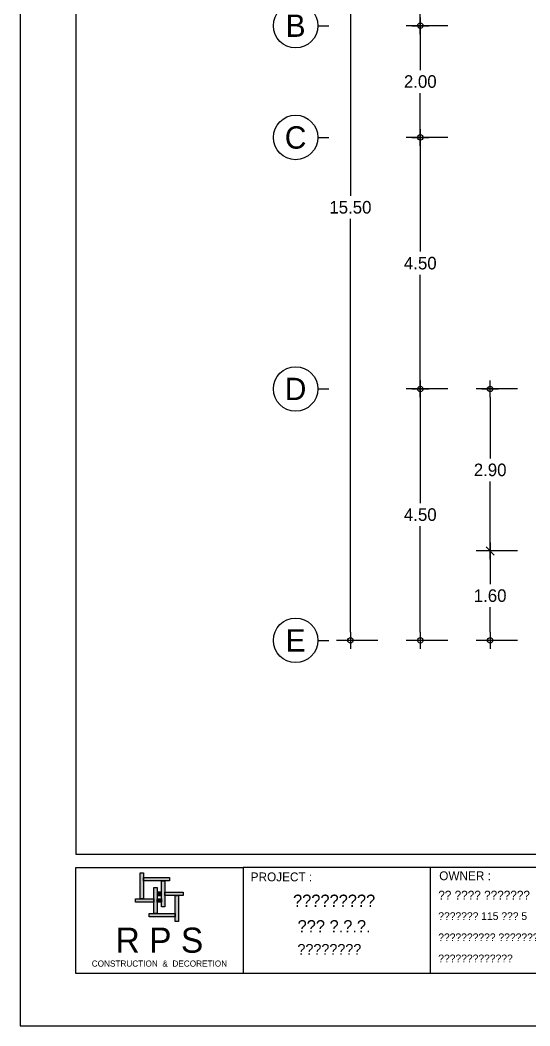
# Model space of a CAD drawing. Header units: inches. Extents: x -1366 to 1207, y -585 to 2554.
# Drawn here: x 712.89 to 722.01, y 1982.79 to 2000.79 of the extents above; entities that cross this region are included whole.
import ezdxf
from ezdxf.enums import TextEntityAlignment as Align

# ---------------------------------------------------------------- set-up
doc = ezdxf.new("R2010")
doc.units = ezdxf.units.IN
doc.header["$MEASUREMENT"] = 0
doc.header["$PDSIZE"] = 0.05
doc.layers.get('DEFPOINTS').update_dxf_attribs({"linetype": 'CONTINUOUS'})
doc.layers.add('Bodr A3', color=13, linetype='CONTINUOUS', plot=False)
for name, color, linetype in [('DIM', 7, 'CONTINUOUS'), ('DIMS-BUBL', 5, 'CONTINUOUS'), ('GRID-BUBL', 5, 'CONTINUOUS'), ('GRID-TEXT', 3, 'CONTINUOUS'), ('HEAD', 7, 'CONTINUOUS'), ('WALL', 7, 'CONTINUOUS')]:
    doc.layers.add(name, color=color, linetype=linetype)
doc.styles.get("Standard").update_dxf_attribs({"font": 'CordiaUPC.ttf'})
doc.styles.add('style1', font='-DB 75 Narai', dxfattribs={"height": 0.125})
doc.styles.add('style10', font='THSarabun.ttf')
doc.styles.add('style2', font='THSarabun.ttf')
doc.styles.add('style5', font='THSarabun.ttf')
doc.styles.add('Style8', font='THSarabun.ttf')
doc.dimstyles.new('C-C100', dxfattribs={"dimtxt": 0.225, "dimasz": 0.15, "dimexe": 0.25, "dimexo": 0, "dimgap": 0.09, "dimtad": 1, "dimtih": 1, "dimtoh": 1, "dimzin": 0, "dimdsep": 46, "dimtxsty": 'style10', "dimblk1": 'B-2', "dimblk2": 'B-2', "dimsah": 1, "dimcen": 0.09, "dimdle": 0.18, "dimclrd": 1, "dimclre": 7, "dimclrt": 4, "dimadec": 0, "dimazin": 0, "dimtfac": 1, "dimtix": 1, "dimtmove": 2, "dimatfit": 3, "dimldrblk": 'B-2', "dimfxl": 1, "dimtolj": 1, "dimtzin": 0, "dimarcsym": 0})
doc.dimstyles.new('C-CC100', dxfattribs={"dimtxt": 0.225, "dimasz": 0.15, "dimexe": 0.25, "dimexo": 0, "dimgap": 0.09, "dimtad": 1, "dimtih": 1, "dimtoh": 1, "dimzin": 0, "dimdsep": 46, "dimtxsty": 'style10', "dimblk1": 'B-2', "dimblk2": 'B-2', "dimsah": 1, "dimcen": 0.09, "dimdle": 0.18, "dimclrd": 1, "dimclre": 7, "dimclrt": 2, "dimadec": 0, "dimazin": 0, "dimtfac": 1, "dimtix": 1, "dimtmove": 2, "dimatfit": 3, "dimldrblk": 'B-2', "dimfxl": 1, "dimtolj": 1, "dimtzin": 0, "dimarcsym": 0})
doc.dimstyles.new('C-L100', dxfattribs={"dimtxt": 0.225, "dimasz": 0.15, "dimexe": 0.25, "dimexo": 0, "dimgap": 0.09, "dimtad": 1, "dimtih": 1, "dimtoh": 1, "dimzin": 0, "dimdsep": 46, "dimtxsty": 'style10', "dimblk1": 'B-2', "dimblk2": 'B-3', "dimsah": 1, "dimcen": 0.09, "dimdle": 0.18, "dimclrd": 1, "dimclre": 7, "dimclrt": 4, "dimadec": 0, "dimazin": 0, "dimtfac": 1, "dimtix": 1, "dimtmove": 2, "dimatfit": 3, "dimldrblk": 'B-2', "dimfxl": 1, "dimtolj": 1, "dimtzin": 0, "dimarcsym": 0})

# ---------------------------------------------------------------- blocks, each defined once
blk = doc.blocks.new('B-2')
at = {"layer": 'DIM'}
blk.add_line((-1, 0), (1, 0), dxfattribs=at)
at = {"layer": 'DIM', "color": 2}
blk.add_line((0, 1), (0, -1), dxfattribs=at)
blk.add_circle((0, 0), 0.325, dxfattribs=at)
blk = doc.blocks.new('*D708')
at = {"layer": 'DEFPOINTS', "color": 0, "transparency": 16777216}
for p in [(720.046, 2005.19), (720.538, 2005.19), (720.538, 2000.69)]:
    blk.add_point(p, dxfattribs=at)
at = {"layer": 'DIM', "color": 7, "lineweight": -2, "transparency": 16777216}
for p, q in [((720.538, 2005.19), (719.796, 2005.19)), ((720.538, 2000.69), (719.796, 2000.69))]:
    blk.add_line(p, q, dxfattribs=at)
at = {"layer": 'DIM', "color": 1, "lineweight": -2, "transparency": 16777216}
for p, q in [((720.046, 2005.04), (720.046, 2003.147)), ((720.046, 2000.84), (720.046, 2002.734))]:
    blk.add_line(p, q, dxfattribs=at)
at = {"layer": 'DIM', "color": 1, "lineweight": -2, "transparency": 16777216, "xscale": 0.15, "yscale": 0.15, "zscale": 0.15}
for p, rotation in [((720.046, 2005.19), 90), ((720.046, 2000.69), 270)]:
    blk.add_blockref('B-2', p, dxfattribs=dict(at, rotation=rotation))
at = {"layer": 'DIM', "color": 4, "transparency": 16777216, "insert": (720.046, 2002.94), "char_height": 0.225, "attachment_point": 5, "style": 'style10'}
blk.add_mtext('\\A1;4.50', dxfattribs=at)
blk = doc.blocks.new('S-BBUP')
at = {"layer": 'GRID-BUBL'}
blk.add_line((0, 0.25), (0, 0), dxfattribs=at)
blk.add_circle((0, 0.75), 0.5, dxfattribs=at)
at = {"layer": 'GRID-TEXT'}
blk.add_attdef('X', text='', height=0.5, dxfattribs=at).set_placement((0, 0.75), align=Align.MIDDLE)
blk = doc.blocks.new('*D712')
at = {"layer": 'DEFPOINTS', "color": 0, "transparency": 16777216}
for p in [(720.538, 2000.69), (720.046, 1998.69), (720.538, 1998.69)]:
    blk.add_point(p, dxfattribs=at)
at = {"layer": 'DIM', "color": 7, "lineweight": -2, "transparency": 16777216}
for p, q in [((720.538, 2000.69), (719.796, 2000.69)), ((720.538, 1998.69), (719.796, 1998.69))]:
    blk.add_line(p, q, dxfattribs=at)
at = {"layer": 'DIM', "color": 1, "lineweight": -2, "transparency": 16777216}
for p, q in [((720.046, 2000.54), (720.046, 1999.895)), ((720.046, 1998.84), (720.046, 1999.485))]:
    blk.add_line(p, q, dxfattribs=at)
at = {"layer": 'DIM', "color": 1, "lineweight": -2, "transparency": 16777216, "xscale": 0.15, "yscale": 0.15, "zscale": 0.15}
for p, rotation in [((720.046, 2000.69), 90), ((720.046, 1998.69), 270)]:
    blk.add_blockref('B-2', p, dxfattribs=dict(at, rotation=rotation))
at = {"layer": 'DIM', "color": 4, "transparency": 16777216, "insert": (720.046, 1999.69), "char_height": 0.225, "attachment_point": 5, "style": 'style10'}
blk.add_mtext('\\A1;2.00', dxfattribs=at)
blk = doc.blocks.new('*D713')
at = {"layer": 'DEFPOINTS', "color": 0, "transparency": 16777216}
for p in [(718.796, 2005.19), (719.288, 2005.19), (719.288, 1989.69)]:
    blk.add_point(p, dxfattribs=at)
at = {"layer": 'DIM', "color": 7, "lineweight": -2, "transparency": 16777216}
for p, q in [((719.288, 2005.19), (718.546, 2005.19)), ((719.288, 1989.69), (718.546, 1989.69))]:
    blk.add_line(p, q, dxfattribs=at)
at = {"layer": 'DIM', "color": 1, "lineweight": -2, "transparency": 16777216}
for p, q in [((718.796, 2005.04), (718.796, 1997.645)), ((718.796, 1989.84), (718.796, 1997.235))]:
    blk.add_line(p, q, dxfattribs=at)
at = {"layer": 'DIM', "color": 1, "lineweight": -2, "transparency": 16777216, "xscale": 0.15, "yscale": 0.15, "zscale": 0.15}
for p, rotation in [((718.796, 2005.19), 90), ((718.796, 1989.69), 270)]:
    blk.add_blockref('B-2', p, dxfattribs=dict(at, rotation=rotation))
at = {"layer": 'DIM', "color": 2, "transparency": 16777216, "insert": (718.796, 1997.44), "char_height": 0.225, "attachment_point": 5, "style": 'style10'}
blk.add_mtext('\\A1;15.50', dxfattribs=at)
blk = doc.blocks.new('*D716')
at = {"layer": 'DEFPOINTS', "color": 0, "transparency": 16777216}
for p in [(720.046, 1998.69), (720.538, 1998.69), (720.538, 1994.19)]:
    blk.add_point(p, dxfattribs=at)
at = {"layer": 'DIM', "color": 7, "lineweight": -2, "transparency": 16777216}
for p, q in [((720.538, 1998.69), (719.796, 1998.69)), ((720.538, 1994.19), (719.796, 1994.19))]:
    blk.add_line(p, q, dxfattribs=at)
at = {"layer": 'DIM', "color": 1, "lineweight": -2, "transparency": 16777216}
for p, q in [((720.046, 1998.54), (720.046, 1996.647)), ((720.046, 1994.34), (720.046, 1996.234))]:
    blk.add_line(p, q, dxfattribs=at)
at = {"layer": 'DIM', "color": 1, "lineweight": -2, "transparency": 16777216, "xscale": 0.15, "yscale": 0.15, "zscale": 0.15}
for p, rotation in [((720.046, 1998.69), 90), ((720.046, 1994.19), 270)]:
    blk.add_blockref('B-2', p, dxfattribs=dict(at, rotation=rotation))
at = {"layer": 'DIM', "color": 4, "transparency": 16777216, "insert": (720.046, 1996.44), "char_height": 0.225, "attachment_point": 5, "style": 'style10'}
blk.add_mtext('\\A1;4.50', dxfattribs=at)
blk = doc.blocks.new('*D719')
at = {"layer": 'DEFPOINTS', "color": 0, "transparency": 16777216}
for p in [(720.538, 1994.19), (720.046, 1989.69), (720.538, 1989.69)]:
    blk.add_point(p, dxfattribs=at)
at = {"layer": 'DIM', "color": 7, "lineweight": -2, "transparency": 16777216}
for p, q in [((720.538, 1994.19), (719.796, 1994.19)), ((720.538, 1989.69), (719.796, 1989.69))]:
    blk.add_line(p, q, dxfattribs=at)
at = {"layer": 'DIM', "color": 1, "lineweight": -2, "transparency": 16777216}
for p, q in [((720.046, 1994.04), (720.046, 1992.147)), ((720.046, 1989.84), (720.046, 1991.734))]:
    blk.add_line(p, q, dxfattribs=at)
at = {"layer": 'DIM', "color": 1, "lineweight": -2, "transparency": 16777216, "xscale": 0.15, "yscale": 0.15, "zscale": 0.15}
for p, rotation in [((720.046, 1994.19), 90), ((720.046, 1989.69), 270)]:
    blk.add_blockref('B-2', p, dxfattribs=dict(at, rotation=rotation))
at = {"layer": 'DIM', "color": 4, "transparency": 16777216, "insert": (720.046, 1991.94), "char_height": 0.225, "attachment_point": 5, "style": 'style10'}
blk.add_mtext('\\A1;4.50', dxfattribs=at)
blk = doc.blocks.new('B-3')
at = {"layer": 'DIM'}
blk.add_line((-1, 0), (1, 0), dxfattribs=at)
at = {"layer": 'DIM', "color": 7}
blk.add_line((-0.49, -0.49), (0.49, 0.49), dxfattribs=at)
blk = doc.blocks.new('*D728')
at = {"layer": 'DEFPOINTS', "color": 0, "transparency": 16777216}
for p in [(721.296, 1991.29), (721.788, 1991.29), (721.788, 1989.69)]:
    blk.add_point(p, dxfattribs=at)
at = {"layer": 'DIM', "color": 7, "lineweight": -2, "transparency": 16777216}
for p, q in [((721.788, 1991.29), (721.046, 1991.29)), ((721.788, 1989.69), (721.046, 1989.69))]:
    blk.add_line(p, q, dxfattribs=at)
at = {"layer": 'DIM', "color": 1, "lineweight": -2, "transparency": 16777216}
for p, q in [((721.296, 1991.14), (721.296, 1990.696)), ((721.296, 1989.84), (721.296, 1990.285))]:
    blk.add_line(p, q, dxfattribs=at)
at = {"layer": 'DIM', "color": 1, "lineweight": -2, "transparency": 16777216, "xscale": 0.15, "yscale": 0.15, "zscale": 0.15}
for name, p, rotation in [('B-3', (721.296, 1991.29), 90), ('B-2', (721.296, 1989.69), 270)]:
    blk.add_blockref(name, p, dxfattribs=dict(at, rotation=rotation))
at = {"layer": 'DIM', "color": 4, "transparency": 16777216, "insert": (721.296, 1990.49), "char_height": 0.225, "attachment_point": 5, "style": 'style10'}
blk.add_mtext('\\A1;1.60', dxfattribs=at)
blk = doc.blocks.new('*D729')
at = {"layer": 'DEFPOINTS', "color": 0, "transparency": 16777216}
for p in [(721.788, 1994.19), (721.296, 1991.29), (721.788, 1991.29)]:
    blk.add_point(p, dxfattribs=at)
at = {"layer": 'DIM', "color": 7, "lineweight": -2, "transparency": 16777216}
for p, q in [((721.788, 1994.19), (721.046, 1994.19)), ((721.788, 1991.29), (721.046, 1991.29))]:
    blk.add_line(p, q, dxfattribs=at)
at = {"layer": 'DIM', "color": 1, "lineweight": -2, "transparency": 16777216}
for p, q in [((721.296, 1994.04), (721.296, 1992.946)), ((721.296, 1991.44), (721.296, 1992.535))]:
    blk.add_line(p, q, dxfattribs=at)
at = {"layer": 'DIM', "color": 1, "lineweight": -2, "transparency": 16777216, "xscale": 0.15, "yscale": 0.15, "zscale": 0.15}
for name, p, rotation in [('B-2', (721.296, 1994.19), 90), ('B-3', (721.296, 1991.29), 270)]:
    blk.add_blockref(name, p, dxfattribs=dict(at, rotation=rotation))
at = {"layer": 'DIM', "color": 4, "transparency": 16777216, "insert": (721.296, 1992.74), "char_height": 0.225, "attachment_point": 5, "style": 'style10'}
blk.add_mtext('\\A1;2.90', dxfattribs=at)

msp = doc.modelspace()

# ---------------------------------------------------------------- hatches: boundary and pattern name
at = {"layer": 'WALL'}
h = msp.add_hatch(color=253, dxfattribs=at)
h.dxf.hatch_style = 1
h.paths.add_polyline_path([(715.0315, 1985.529), (715.0911, 1985.529), (715.0911, 1985.0626), (715.0315, 1985.0626)])
h = msp.add_hatch(color=253, dxfattribs=at)
h.dxf.hatch_style = 1
h.paths.add_polyline_path([(715.0911, 1985.3865), (715.0911, 1985.446), (715.5575, 1985.446), (715.5575, 1985.3865)])
h = msp.add_hatch(color=253, dxfattribs=at)
h.dxf.hatch_style = 1
h.paths.add_polyline_path([(715.4128, 1985.3865), (715.4724, 1985.3865), (715.4724, 1984.923), (715.4128, 1984.923)])
h = msp.add_hatch(color=102, dxfattribs=at)
h.dxf.hatch_style = 1
h.paths.add_polyline_path([(715.2761, 1985.2682), (715.3356, 1985.2682), (715.3356, 1984.8017), (715.2761, 1984.8017)])
h = msp.add_hatch(color=102, dxfattribs=at)
h.dxf.hatch_style = 1
h.paths.add_polyline_path([(715.4128, 1985.1256), (715.4128, 1985.1852), (715.3356, 1985.1852), (715.3356, 1985.1256)])
h = msp.add_hatch(color=102, dxfattribs=at)
h.dxf.hatch_style = 1
h.paths.add_polyline_path([(715.4724, 1985.1256), (715.4724, 1985.1852), (715.8, 1985.1852), (715.8, 1985.1256)])
h = msp.add_hatch(color=102, dxfattribs=at)
h.dxf.hatch_style = 1
h.paths.add_polyline_path([(715.6574, 1985.1256), (715.717, 1985.1256), (715.717, 1984.6592), (715.6574, 1984.6592)])
h = msp.add_hatch(color=253, dxfattribs=at)
h.dxf.hatch_style = 1
h.paths.add_polyline_path([(714.9499, 1985.0031), (714.9499, 1985.0626), (715.2761, 1985.0626), (715.2761, 1985.0031)])
h = msp.add_hatch(color=253, dxfattribs=at)
h.dxf.hatch_style = 1
h.paths.add_polyline_path([(715.3356, 1985.0031), (715.3356, 1985.0626), (715.4128, 1985.0626), (715.4128, 1985.0031)])
h = msp.add_hatch(color=102, dxfattribs=at)
h.dxf.hatch_style = 1
h.paths.add_polyline_path([(715.1945, 1984.7422), (715.1945, 1984.8017), (715.6574, 1984.8017), (715.6574, 1984.7422)])

# ---------------------------------------------------------------- linework, layer by layer
at = {"layer": 'Bodr A3'}
msp.add_lwpolyline([(712.8852, 1982.7916), (754.8852, 1982.7916), (754.8852, 2012.4916), (712.8852, 2012.4916)], close=True, dxfattribs=at)
at = {"layer": 'HEAD', "color": 150}
msp.add_line((720.2284, 1983.7367), (720.2284, 1985.628), dxfattribs=at)
at = {"layer": 'HEAD', "color": 5}
msp.add_lwpolyline([(713.8852, 1985.8641), (753.8852, 1985.8641), (753.8852, 2011.4916), (713.8852, 2011.4916)], close=True, dxfattribs=at)
at = {"layer": 'HEAD', "color": 150}
msp.add_lwpolyline([(716.8754, 1983.7367), (753.8852, 1983.7367), (753.8852, 1985.628), (716.8754, 1985.628)], close=True, dxfattribs=at)
at = {"layer": 'WALL', "color": 8}
msp.add_lwpolyline([(713.8809, 1985.6238), (716.8754, 1985.6238), (716.8754, 1983.7273), (713.8809, 1983.7273)], close=True, dxfattribs=at)
at = {"layer": 'WALL', "color": 253}
for points in [[(715.0315, 1985.529), (715.0911, 1985.529), (715.0911, 1985.0626), (715.0315, 1985.0626)], [(715.0911, 1985.3865), (715.0911, 1985.446), (715.5575, 1985.446), (715.5575, 1985.3865)], [(715.4128, 1985.3865), (715.4724, 1985.3865), (715.4724, 1984.923), (715.4128, 1984.923)], [(714.9499, 1985.0031), (714.9499, 1985.0626), (715.2761, 1985.0626), (715.2761, 1985.0031)], [(715.3356, 1985.0031), (715.3356, 1985.0626), (715.4128, 1985.0626), (715.4128, 1985.0031)]]:
    msp.add_lwpolyline(points, close=True, dxfattribs=at)
at = {"layer": 'WALL', "color": 102}
for points in [[(715.2761, 1985.2682), (715.3356, 1985.2682), (715.3356, 1984.8017), (715.2761, 1984.8017)], [(715.4128, 1985.1256), (715.4128, 1985.1852), (715.3356, 1985.1852), (715.3356, 1985.1256)], [(715.4724, 1985.1256), (715.4724, 1985.1852), (715.8, 1985.1852), (715.8, 1985.1256)], [(715.6574, 1985.1256), (715.717, 1985.1256), (715.717, 1984.6592), (715.6574, 1984.6592)], [(715.1945, 1984.7422), (715.1945, 1984.8017), (715.6574, 1984.8017), (715.6574, 1984.7422)]]:
    msp.add_lwpolyline(points, close=True, dxfattribs=at)

# ---------------------------------------------------------------- block references
at = {"layer": 'DIMS-BUBL'}
ref = msp.add_blockref('S-BBUP', (718.412, 2000.6904), dxfattribs=dict(at, xscale=0.796444444444461, yscale=0.796444444444461, zscale=0.796444444444461, rotation=90))
ref.add_attrib('X', 'B', dxfattribs={"layer": 'GRID-TEXT', "color": 2, "height": 0.4, "style": 'style5'}).set_placement((717.8147, 2000.6904), align=Align.MIDDLE)
ref = msp.add_blockref('S-BBUP', (718.412, 1998.6904), dxfattribs=dict(at, xscale=0.796444444444461, yscale=0.796444444444461, zscale=0.796444444444461, rotation=90))
ref.add_attrib('X', 'C', dxfattribs={"layer": 'GRID-TEXT', "color": 2, "height": 0.4, "style": 'style5'}).set_placement((717.8147, 1998.6904), align=Align.MIDDLE)
ref = msp.add_blockref('S-BBUP', (718.412, 1994.1904), dxfattribs=dict(at, xscale=0.796444444444461, yscale=0.796444444444461, zscale=0.796444444444461, rotation=90))
ref.add_attrib('X', 'D', dxfattribs={"layer": 'GRID-TEXT', "color": 2, "height": 0.4, "style": 'style5'}).set_placement((717.8147, 1994.1904), align=Align.MIDDLE)
ref = msp.add_blockref('S-BBUP', (718.412, 1989.6904), dxfattribs=dict(at, xscale=0.796444444444461, yscale=0.796444444444461, zscale=0.796444444444461, rotation=90))
ref.add_attrib('X', 'E', dxfattribs={"layer": 'GRID-TEXT', "color": 2, "height": 0.4, "style": 'style5'}).set_placement((717.8147, 1989.6904), align=Align.MIDDLE)

# ---------------------------------------------------------------- texts
at = {"layer": 'HEAD', "color": 2, "style": 'style1'}
for s, p in [('PROJECT :', (717.0113, 1985.3792)), ('OWNER :', (720.385, 1985.3991))]:
    msp.add_text(s, height=0.15761, dxfattribs=at).set_placement(p)
at = {"layer": 'HEAD', "style": 'Style8'}
for s, height, p in [('บ้านพักอาศัย', 0.219677, (718.5042, 1984.921)), ('ชนิด ค.ส.ล.', 0.219677, (718.5042, 1984.4639)), ('สูงชั้นเดียว', 0.192217, (718.4191, 1984.0645))]:
    msp.add_text(s, height=height, dxfattribs=at).set_placement(p, align=Align.CENTER)
at = {"layer": 'HEAD', "color": 7, "style": 'style2'}
msp.add_text('คุณ สิริกุล ฟุ้งกิตติกุล', height=0.157607, dxfattribs=at).set_placement((720.3675, 1985.0521))
at = {"layer": 'HEAD', "color": 6, "style": 'style2'}
for s, p in [('บ้านเลขที่ 115 หมู่ที่ 5', (720.3675, 1984.6871)), ('ตำบลท่าผาปุ้ม อำเภอแม่ลาน้อย', (720.3675, 1984.3084)), ('จังหวัดแม่ฮ่องสอน', (720.3675, 1983.9298))]:
    msp.add_text(s, height=0.137906, dxfattribs=at).set_placement(p)
at = {"layer": 'HEAD', "color": 150}
msp.add_text('R P S', height=0.44917, dxfattribs=at).set_placement((715.3782, 1984.3256), align=Align.MIDDLE)
at = {"layer": 'HEAD'}
msp.add_text('CONSTRUCTION  &  DECORETION', height=0.109797, dxfattribs=at).set_placement((715.3782, 1983.9069), align=Align.MIDDLE)

# ---------------------------------------------------------------- dimensions: what is measured, and where the dimension line sits
at = {"layer": 'DIM'}
for base, p1, p2, angle, dimstyle, picture, middle in [((718.7956, 2005.1904), (719.2883, 1989.6904), (719.2883, 2005.1904), 270, 'C-CC100', '*D713', (718.7956, 1997.4404)), ((720.0456, 1998.6904), (720.5383, 2000.6904), (720.5383, 1998.6904), 90, 'C-C100', '*D712', (720.0456, 1999.6904)), ((721.2956, 1991.2904), (721.7883, 1994.1904), (721.7883, 1991.2904), 90, 'C-L100', '*D729', (721.2956, 1992.7404)), ((721.2956, 1991.2904), (721.7883, 1989.6904), (721.7883, 1991.2904), 270, 'C-L100', '*D728', (721.2956, 1990.4904))]:
    dim = msp.add_linear_dim(base=base, p1=p1, p2=p2, angle=angle, dimstyle=dimstyle, dxfattribs=at)
    dim.commit()
    dim.dimension.update_dxf_attribs({"geometry": picture, "text_midpoint": middle})
for base, p1, p2, angle, picture, middle in [((720.0456, 2005.1904), (720.5383, 2000.6904), (720.5383, 2005.1904), 270, '*D708', (720.0456, 2002.9404)), ((720.0456, 1998.6904), (720.5383, 1994.1904), (720.5383, 1998.6904), 270, '*D716', (720.0456, 1996.4404)), ((720.0456, 1989.6904), (720.5383, 1994.1904), (720.5383, 1989.6904), 90, '*D719', (720.0456, 1991.9404))]:
    dim = msp.add_linear_dim(base=base, p1=p1, p2=p2, angle=angle, dimstyle='C-C100', override={"dimtxsty": 'style10', "dimldrblk": 'B-2'}, dxfattribs=at)
    dim.commit()
    dim.dimension.update_dxf_attribs({"geometry": picture, "text_midpoint": middle})

doc.saveas('drawing.dxf')
